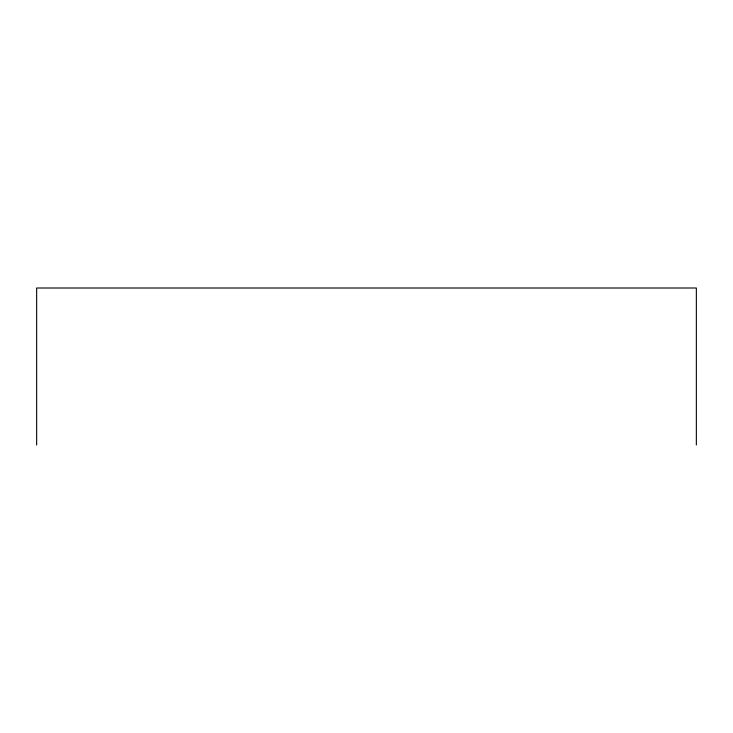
<?xml version="1.0" encoding="UTF-8"?>
<svg xmlns="http://www.w3.org/2000/svg" width="733" height="733" viewBox="0 0 733 733"><rect width="100%" height="100%" fill="white"/><g stroke="black" fill="none" stroke-linecap="round" stroke-linejoin="round"><path stroke-width="1.1" d="M696.35 444.995L696.35 288.005L36.65 288.005L36.65 444.995"/></g></svg>
